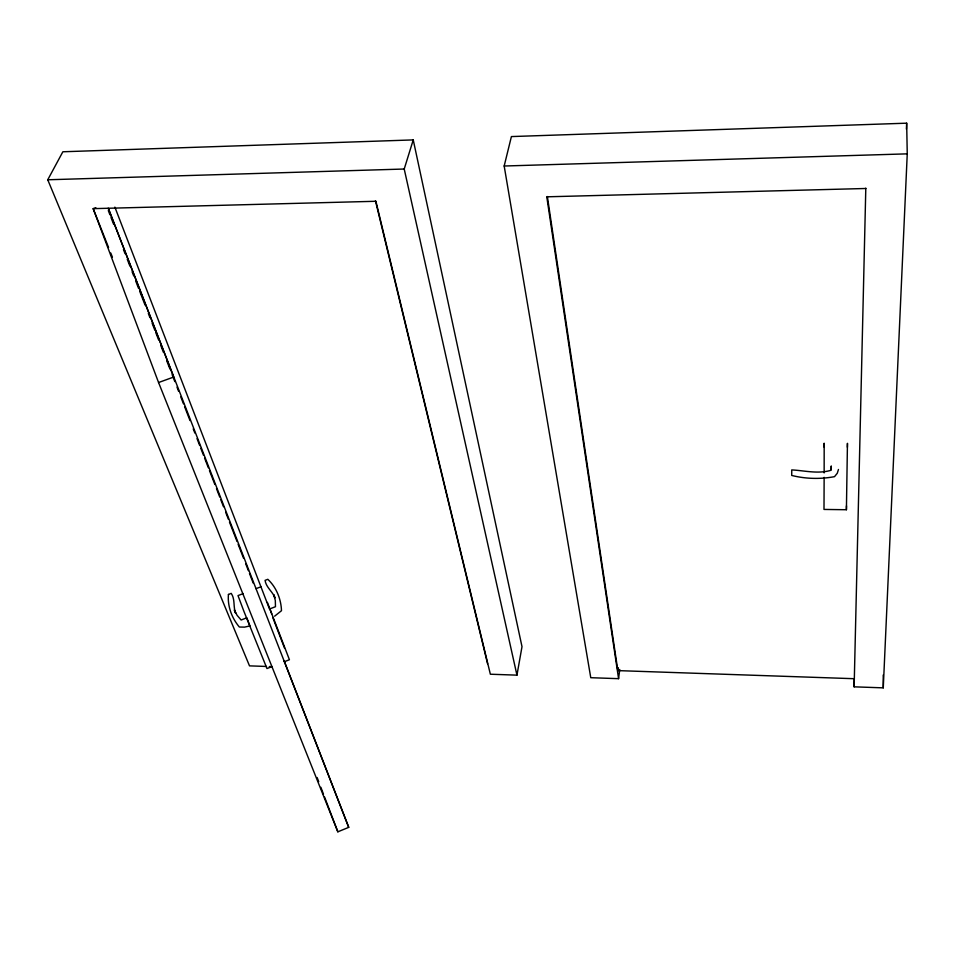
<?xml version="1.0" encoding="UTF-8"?>
<svg xmlns="http://www.w3.org/2000/svg" width="955" height="955" viewBox="0 0 955 955"><rect width="100%" height="100%" fill="white"/><g stroke="black" fill="none" stroke-linecap="round" stroke-linejoin="round"><path stroke-width="1.43" d="M824.141 477.357L823.998 509.433L846.405 509.731L846.476 505.84M824.153 472.904L824.177 443.204L824.07 447.107M831.244 469.406L831.268 465.968L831.16 470.242C818.149 474.217 804.802 470.6 791.755 469.908L791.719 475.447C805.674 478.944 820.381 479.291 834.503 476.664L837.272 473.274L838.466 469.466M619.747 669.479L618.577 678.671L590.763 677.704L504.18 166.015L511.403 136.577L906.665 123.183L907.25 153.851L883.268 687.851L854.14 686.836L854.236 678.707L617.849 670.613L547.37 196.527M846.405 509.731L847.455 443.323L847.395 447.238M854.14 686.836L865.803 188.159M906.402 129.14L906.665 123.183M617.849 670.613L618.219 667.676M284.124 660.872L348.73 827.352L337.843 831.817L158.566 382.525L93.172 208.656L375.9 201.278L490.357 674.218L516.953 675.149L522.003 646.678L413.24 139.908L62.863 151.773L47.75 179.779L249.506 665.862L266.481 666.459M516.953 675.149L404.216 169.023L413.24 139.908M274.622 616.19L281.486 610.699C281.092 599.072 276.365 587.325 267.818 579.303L265.06 580.365C266.147 587.54 272.545 591.384 274.98 597.878L273.787 594.714L275.315 600.516L275.47 606.7L269.811 608.896L271.733 613.814M272.056 666.554L266.97 668.548L243.943 611.427L237.998 595.598L243.262 593.58M284.363 661.72L289.425 659.726L267.376 602.366M255.988 588.686L261.228 586.668M158.566 382.525L173.715 377.034L108.225 208.19L348.73 827.352M95.858 207.736L93.172 208.656L108.572 247.476M47.75 179.779L404.216 169.023M504.18 166.015L907.25 153.851M865.815 188.493L546.785 196.814L618.577 678.671M269.31 666.554L272.139 666.65M110.78 253.027L112.427 257.182M108.309 210.578L109.932 214.756M111.007 217.537L113.717 224.485M123.446 249.518L125.069 253.684M127.242 259.247L129.94 266.194M132.1 271.757L133.724 275.935M135.897 281.486L138.594 288.446M139.681 291.227L145.088 305.134M148.335 313.467L149.959 317.645M152.12 323.208L154.817 330.155M155.904 332.937L158.614 339.885M160.774 345.447L163.472 352.407M166.719 360.739L169.966 369.084M172.127 374.647L174.837 381.606M176.997 387.157L178.621 391.335M180.782 396.898L183.491 403.846M184.578 406.627L189.985 420.534M193.232 428.879L194.856 433.045M197.017 438.608L199.714 445.555M200.801 448.337L203.511 455.296M204.585 458.078L208.369 467.807M209.455 470.588L214.863 484.495M216.487 488.662L219.734 497.006M220.808 499.787L223.518 506.735M225.678 512.298L228.388 519.245M229.463 522.027L237.043 541.497M238.117 544.278L243.537 558.186M245.698 563.737L248.396 570.696M249.482 573.477L253.266 583.207M114.875 207.128L269.549 609.159M272.76 617.503L284.53 648.111M317.132 777.537L318.731 781.715M320.856 787.278L323.506 794.238M324.569 797.019L337.843 831.817M375.458 200.789L487.575 663.761M883.232 675.006L883.268 687.851M228.436 594.452C227.386 606.186 231.814 618.112 239.359 627.029L244.576 627.125L249.935 625.907L246.808 617.801L241.126 620.01L237.079 615.295L234.321 609.947L235.61 613.098C233.044 606.616 235.324 599.418 231.217 593.377L228.436 594.452"/></g></svg>
